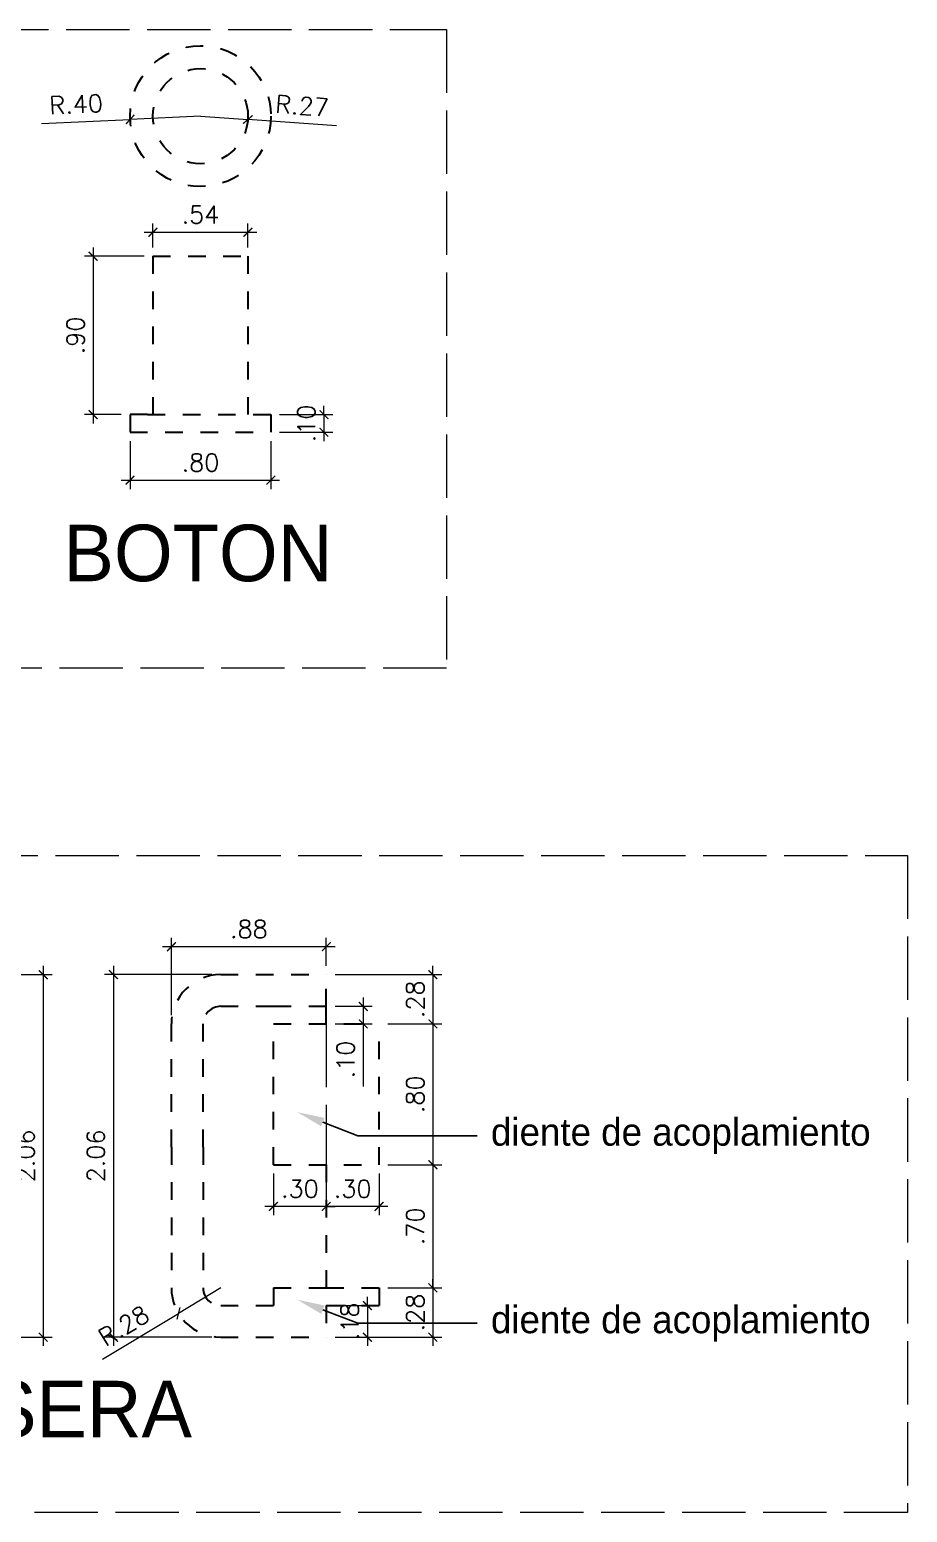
# Model space of a CAD drawing. Header units: millimetres. Extents: x 3117.9 to 3172.3, y 1005.1 to 1030.5.
# Drawn here: x 3137.95 to 3142.94, y 1006.62 to 1015.04 of the extents above; entities that cross this region are included whole.
import ezdxf
from ezdxf import colors
from ezdxf.entities.mleader import LeaderData, LeaderLine
from ezdxf.math import Vec2, Vec3

# ---------------------------------------------------------------- set-up
doc = ezdxf.new("R2010")
doc.units = ezdxf.units.MM
doc.linetypes.add('ACAD_ISO02W100', pattern=[15, 12, -3])
doc.linetypes.add('ACAD_ISO03W100', pattern=[30, 12, -18])
for name, color, linetype, lineweight in [('bloque', 2, 'Continuous', 25), ('corte', 1, 'Continuous', 30), ('MU-COTAS', 6, 'Continuous', 9), ('rayado', 130, 'ACAD_ISO03W100', 9)]:
    doc.layers.add(name, color=color, linetype=linetype, lineweight=lineweight)
doc.layers.add('MU-CascoExistente', color=200, linetype='Continuous')
doc.styles.get("Standard").update_dxf_attribs({"font": 'MOD20.TTF'})
doc.styles.add('T-COTA 1 en 50', font='romans.shx')
doc.dimstyles.new('cota exterior esc 1 en 50', dxfattribs={"dimtxt": 0.1, "dimasz": 0.05, "dimexe": 0.05, "dimexo": 0.05, "dimgap": 0.05, "dimtad": 1, "dimzin": 4, "dimdsep": 46, "dimtxsty": 'T-COTA 1 en 50', "dimblk": 'ARCHTICK', "dimcen": 2.5, "dimdle": 0.05, "dimclrd": 256, "dimclre": 256, "dimclrt": 240, "dimaunit": 1, "dimazin": 0, "dimtfac": 1, "dimtix": 1, "dimtmove": 0, "dimatfit": 3, "dimfxl": 1, "dimtolj": 1, "dimlwd": -1, "dimlwe": -1, "dimarcsym": 0})

# ---------------------------------------------------------------- blocks, each defined once
blk = doc.blocks.new('_ArchTick')
at = {"layer": 'MU-CascoExistente', "color": 0, "const_width": 0.15}
blk.add_lwpolyline([(-0.5, -0.5), (0.5, 0.5)], dxfattribs=at)
blk = doc.blocks.new('*D62')
at = {"layer": 'Defpoints', "color": 0, "ltscale": 0.002, "transparency": 16777216}
for p in [(3138.5218, 1012.7556), (3139.3218, 1012.7556), (3139.3218, 1012.4829)]:
    blk.add_point(p, dxfattribs=at)
at = {"layer": 'MU-COTAS', "ltscale": 0.002, "transparency": 16777216}
for p, q in [((3138.5218, 1012.7056), (3138.5218, 1012.4329)), ((3139.3218, 1012.7056), (3139.3218, 1012.4329)), ((3138.4718, 1012.4829), (3139.3718, 1012.4829))]:
    blk.add_line(p, q, dxfattribs=at)
at = {"layer": 'MU-COTAS', "ltscale": 0.002, "transparency": 16777216, "xscale": 0.05, "yscale": 0.05, "zscale": 0.05, "rotation": 180}
blk.add_blockref('_ArchTick', (3138.5218, 1012.4829), dxfattribs=at)
at = {"layer": 'MU-COTAS', "ltscale": 0.002, "transparency": 16777216, "xscale": 0.05, "yscale": 0.05, "zscale": 0.05}
blk.add_blockref('_ArchTick', (3139.3218, 1012.4829), dxfattribs=at)
at = {"layer": 'MU-COTAS', "color": 240, "ltscale": 0.002, "transparency": 16777216, "insert": (3138.9218, 1012.5829), "char_height": 0.1, "attachment_point": 5, "style": 'T-COTA 1 en 50'}
blk.add_mtext('\\A1;.80', dxfattribs=at)
blk = doc.blocks.new('*D63')
at = {"layer": 'Defpoints', "color": 0, "ltscale": 0.002, "transparency": 16777216}
for p in [(3139.3218, 1012.8556), (3139.3218, 1012.7556), (3139.6236, 1012.7556)]:
    blk.add_point(p, dxfattribs=at)
at = {"layer": 'MU-COTAS', "ltscale": 0.002, "transparency": 16777216}
for p, q in [((3139.6236, 1012.8556), (3139.6236, 1012.9056)), ((3139.3718, 1012.8556), (3139.6736, 1012.8556)), ((3139.6236, 1012.8556), (3139.6236, 1012.7556)), ((3139.3718, 1012.7556), (3139.6736, 1012.7556)), ((3139.6236, 1012.7556), (3139.6236, 1012.7056))]:
    blk.add_line(p, q, dxfattribs=at)
at = {"layer": 'MU-COTAS', "ltscale": 0.002, "transparency": 16777216, "xscale": 0.05, "yscale": 0.05, "zscale": 0.05}
for p, rotation in [((3139.6236, 1012.8556), 270), ((3139.6236, 1012.7556), 90)]:
    blk.add_blockref('_ArchTick', p, dxfattribs=dict(at, rotation=rotation))
at = {"layer": 'MU-COTAS', "color": 240, "ltscale": 0.002, "transparency": 16777216, "insert": (3139.5236, 1012.8056), "char_height": 0.1, "attachment_point": 5, "rotation": 90, "style": 'T-COTA 1 en 50'}
blk.add_mtext('\\A1;.10', dxfattribs=at)
blk = doc.blocks.new('*D64')
at = {"layer": 'Defpoints', "color": 0, "ltscale": 0.002, "transparency": 16777216}
for p in [(3138.6518, 1013.7556), (3138.3121, 1012.8556), (3138.5218, 1012.8556)]:
    blk.add_point(p, dxfattribs=at)
at = {"layer": 'MU-COTAS', "ltscale": 0.002, "transparency": 16777216}
for p, q in [((3138.6018, 1013.7556), (3138.2621, 1013.7556)), ((3138.3121, 1013.8056), (3138.3121, 1012.8056)), ((3138.4718, 1012.8556), (3138.2621, 1012.8556))]:
    blk.add_line(p, q, dxfattribs=at)
at = {"layer": 'MU-COTAS', "ltscale": 0.002, "transparency": 16777216, "xscale": 0.05, "yscale": 0.05, "zscale": 0.05}
for p, rotation in [((3138.3121, 1013.7556), 90), ((3138.3121, 1012.8556), 270)]:
    blk.add_blockref('_ArchTick', p, dxfattribs=dict(at, rotation=rotation))
at = {"layer": 'MU-COTAS', "color": 240, "ltscale": 0.002, "transparency": 16777216, "insert": (3138.2121, 1013.3056), "char_height": 0.1, "attachment_point": 5, "rotation": 90, "style": 'T-COTA 1 en 50'}
blk.add_mtext('\\A1;.90', dxfattribs=at)
blk = doc.blocks.new('*D65')
at = {"layer": 'Defpoints', "color": 0, "ltscale": 0.002, "transparency": 16777216}
for p in [(3138.5222, 1014.5329), (3138.9218, 1014.5515)]:
    blk.add_point(p, dxfattribs=at)
at = {"layer": 'MU-COTAS', "ltscale": 0.002, "transparency": 16777216}
for p in [(3138.018, 1014.5096), (3138.9218, 1014.5515)]:
    blk.add_line(p, (3138.5222, 1014.5329), dxfattribs=at)
at = {"layer": 'MU-COTAS', "ltscale": 0.002, "transparency": 16777216, "xscale": 0.05, "yscale": 0.05, "zscale": 0.05, "rotation": 2.654671624385907}
blk.add_blockref('_ArchTick', (3138.5222, 1014.5329), dxfattribs=at)
at = {"layer": 'MU-COTAS', "color": 240, "ltscale": 0.002, "transparency": 16777216, "insert": (3138.2155, 1014.6188), "char_height": 0.1, "attachment_point": 5, "rotation": 2.65467, "style": 'T-COTA 1 en 50'}
blk.add_mtext('\\A1;R.40', dxfattribs=at)
blk = doc.blocks.new('*D84')
at = {"layer": 'Defpoints', "color": 0, "ltscale": 0.002, "transparency": 16777216}
for p in [(3137.5548, 1009.6733), (3137.5548, 1007.6133), (3138.0286, 1007.6133)]:
    blk.add_point(p, dxfattribs=at)
at = {"layer": 'MU-COTAS', "ltscale": 0.002, "transparency": 16777216}
for p, q in [((3138.0286, 1009.7233), (3138.0286, 1007.5633)), ((3137.6048, 1009.6733), (3138.0786, 1009.6733)), ((3137.6048, 1007.6133), (3138.0786, 1007.6133))]:
    blk.add_line(p, q, dxfattribs=at)
at = {"layer": 'MU-COTAS', "ltscale": 0.002, "transparency": 16777216, "xscale": 0.05, "yscale": 0.05, "zscale": 0.05}
for p, rotation in [((3138.0286, 1009.6733), 90), ((3138.0286, 1007.6133), 270)]:
    blk.add_blockref('_ArchTick', p, dxfattribs=dict(at, rotation=rotation))
at = {"layer": 'MU-COTAS', "color": 240, "ltscale": 0.002, "transparency": 16777216, "insert": (3137.9286, 1008.6433), "char_height": 0.1, "attachment_point": 5, "rotation": 90, "style": 'T-COTA 1 en 50'}
blk.add_mtext('\\A1;2.06', dxfattribs=at)
blk = doc.blocks.new('*D90')
at = {"layer": 'Defpoints', "color": 0, "ltscale": 0.002, "transparency": 16777216}
for p in [(3139.0368, 1009.6733), (3138.4273, 1007.6133), (3139.0368, 1007.6133)]:
    blk.add_point(p, dxfattribs=at)
at = {"layer": 'MU-COTAS', "ltscale": 0.002, "transparency": 16777216}
for p, q in [((3138.4273, 1009.7233), (3138.4273, 1007.5633)), ((3138.9868, 1009.6733), (3138.3773, 1009.6733)), ((3138.9868, 1007.6133), (3138.3773, 1007.6133))]:
    blk.add_line(p, q, dxfattribs=at)
at = {"layer": 'MU-COTAS', "ltscale": 0.002, "transparency": 16777216, "xscale": 0.05, "yscale": 0.05, "zscale": 0.05}
for p, rotation in [((3138.4273, 1009.6733), 90), ((3138.4273, 1007.6133), 270)]:
    blk.add_blockref('_ArchTick', p, dxfattribs=dict(at, rotation=rotation))
at = {"layer": 'MU-COTAS', "color": 240, "ltscale": 0.002, "transparency": 16777216, "insert": (3138.3273, 1008.6433), "char_height": 0.1, "attachment_point": 5, "rotation": 90, "style": 'T-COTA 1 en 50'}
blk.add_mtext('\\A1;2.06', dxfattribs=at)
blk = doc.blocks.new('*D91')
at = {"layer": 'Defpoints', "color": 0, "ltscale": 0.002, "transparency": 16777216}
for p in [(3138.7568, 1009.8323), (3139.6368, 1009.6733), (3138.7568, 1009.3933)]:
    blk.add_point(p, dxfattribs=at)
at = {"layer": 'MU-COTAS', "ltscale": 0.002, "transparency": 16777216}
for p, q in [((3138.7568, 1009.4433), (3138.7568, 1009.8823)), ((3139.6368, 1009.7233), (3139.6368, 1009.8823)), ((3139.6868, 1009.8323), (3138.7068, 1009.8323))]:
    blk.add_line(p, q, dxfattribs=at)
at = {"layer": 'MU-COTAS', "ltscale": 0.002, "transparency": 16777216, "xscale": 0.05, "yscale": 0.05, "zscale": 0.05, "rotation": 180}
blk.add_blockref('_ArchTick', (3138.7568, 1009.8323), dxfattribs=at)
at = {"layer": 'MU-COTAS', "ltscale": 0.002, "transparency": 16777216, "xscale": 0.05, "yscale": 0.05, "zscale": 0.05}
blk.add_blockref('_ArchTick', (3139.6368, 1009.8323), dxfattribs=at)
at = {"layer": 'MU-COTAS', "color": 240, "ltscale": 0.002, "transparency": 16777216, "insert": (3139.1968, 1009.9323), "char_height": 0.1, "attachment_point": 5, "style": 'T-COTA 1 en 50'}
blk.add_mtext('\\A1;.88', dxfattribs=at)
blk = doc.blocks.new('*D92')
at = {"layer": 'Defpoints', "color": 0, "ltscale": 0.002, "transparency": 16777216}
for p in [(3139.9368, 1009.3933), (3139.9368, 1008.5933), (3140.2425, 1008.5933)]:
    blk.add_point(p, dxfattribs=at)
at = {"layer": 'MU-COTAS', "ltscale": 0.002, "transparency": 16777216}
for p, q in [((3140.2425, 1009.4433), (3140.2425, 1008.5433)), ((3139.9868, 1009.3933), (3140.2925, 1009.3933)), ((3139.9868, 1008.5933), (3140.2925, 1008.5933))]:
    blk.add_line(p, q, dxfattribs=at)
at = {"layer": 'MU-COTAS', "ltscale": 0.002, "transparency": 16777216, "xscale": 0.05, "yscale": 0.05, "zscale": 0.05}
for p, rotation in [((3140.2425, 1009.3933), 90), ((3140.2425, 1008.5933), 270)]:
    blk.add_blockref('_ArchTick', p, dxfattribs=dict(at, rotation=rotation))
at = {"layer": 'MU-COTAS', "color": 240, "ltscale": 0.002, "transparency": 16777216, "insert": (3140.1425, 1008.9933), "char_height": 0.1, "attachment_point": 5, "rotation": 90, "style": 'T-COTA 1 en 50'}
blk.add_mtext('\\A1;.80', dxfattribs=at)
blk = doc.blocks.new('*D21')
at = {"layer": 'Defpoints', "color": 0, "ltscale": 0.002, "transparency": 16777216}
for p in [(3139.6368, 1009.6733), (3139.9368, 1009.3933), (3140.2425, 1009.3933)]:
    blk.add_point(p, dxfattribs=at)
at = {"layer": 'MU-COTAS', "ltscale": 0.002, "transparency": 16777216}
for p, q in [((3140.2425, 1009.6733), (3140.2425, 1009.7233)), ((3139.6868, 1009.6733), (3140.2925, 1009.6733)), ((3140.2425, 1009.6733), (3140.2425, 1009.3933)), ((3139.9868, 1009.3933), (3140.2925, 1009.3933)), ((3140.2425, 1009.3933), (3140.2425, 1009.3433))]:
    blk.add_line(p, q, dxfattribs=at)
at = {"layer": 'MU-COTAS', "ltscale": 0.002, "transparency": 16777216, "xscale": 0.05, "yscale": 0.05, "zscale": 0.05}
for p, rotation in [((3140.2425, 1009.6733), 270), ((3140.2425, 1009.3933), 90)]:
    blk.add_blockref('_ArchTick', p, dxfattribs=dict(at, rotation=rotation))
at = {"layer": 'MU-COTAS', "color": 240, "ltscale": 0.002, "transparency": 16777216, "insert": (3140.1425, 1009.5333), "char_height": 0.1, "attachment_point": 5, "rotation": 90, "style": 'T-COTA 1 en 50'}
blk.add_mtext('\\A1;.28', dxfattribs=at)
blk = doc.blocks.new('*D93')
at = {"layer": 'Defpoints', "color": 0, "ltscale": 0.002, "transparency": 16777216}
for p in [(3139.9368, 1008.5933), (3139.9368, 1007.8933), (3140.2425, 1007.8933)]:
    blk.add_point(p, dxfattribs=at)
at = {"layer": 'MU-COTAS', "ltscale": 0.002, "transparency": 16777216}
for p, q in [((3139.9868, 1008.5933), (3140.2925, 1008.5933)), ((3140.2425, 1008.6433), (3140.2425, 1007.8433)), ((3139.9868, 1007.8933), (3140.2925, 1007.8933))]:
    blk.add_line(p, q, dxfattribs=at)
at = {"layer": 'MU-COTAS', "ltscale": 0.002, "transparency": 16777216, "xscale": 0.05, "yscale": 0.05, "zscale": 0.05}
for p, rotation in [((3140.2425, 1008.5933), 90), ((3140.2425, 1007.8933), 270)]:
    blk.add_blockref('_ArchTick', p, dxfattribs=dict(at, rotation=rotation))
at = {"layer": 'MU-COTAS', "color": 240, "ltscale": 0.002, "transparency": 16777216, "insert": (3140.1425, 1008.2433), "char_height": 0.1, "attachment_point": 5, "rotation": 90, "style": 'T-COTA 1 en 50'}
blk.add_mtext('\\A1;.70', dxfattribs=at)
blk = doc.blocks.new('*D94')
at = {"layer": 'Defpoints', "color": 0, "ltscale": 0.002, "transparency": 16777216}
for p in [(3139.9368, 1007.8933), (3139.6368, 1007.6133), (3140.2425, 1007.6133)]:
    blk.add_point(p, dxfattribs=at)
at = {"layer": 'MU-COTAS', "ltscale": 0.002, "transparency": 16777216}
for p, q in [((3140.2425, 1007.8933), (3140.2425, 1007.9433)), ((3139.9868, 1007.8933), (3140.2925, 1007.8933)), ((3140.2425, 1007.8933), (3140.2425, 1007.6133)), ((3139.6868, 1007.6133), (3140.2925, 1007.6133)), ((3140.2425, 1007.6133), (3140.2425, 1007.5633))]:
    blk.add_line(p, q, dxfattribs=at)
at = {"layer": 'MU-COTAS', "ltscale": 0.002, "transparency": 16777216, "xscale": 0.05, "yscale": 0.05, "zscale": 0.05}
for p, rotation in [((3140.2425, 1007.8933), 270), ((3140.2425, 1007.6133), 90)]:
    blk.add_blockref('_ArchTick', p, dxfattribs=dict(at, rotation=rotation))
at = {"layer": 'MU-COTAS', "color": 240, "ltscale": 0.002, "transparency": 16777216, "insert": (3140.1425, 1007.7533), "char_height": 0.1, "attachment_point": 5, "rotation": 90, "style": 'T-COTA 1 en 50'}
blk.add_mtext('\\A1;.28', dxfattribs=at)
blk = doc.blocks.new('*D95')
at = {"layer": 'Defpoints', "color": 0, "ltscale": 0.002, "transparency": 16777216}
for p in [(3139.6368, 1008.5933), (3139.9368, 1008.5933), (3139.6368, 1008.3563)]:
    blk.add_point(p, dxfattribs=at)
at = {"layer": 'MU-COTAS', "ltscale": 0.002, "transparency": 16777216}
for p, q in [((3139.6368, 1008.5433), (3139.6368, 1008.3063)), ((3139.9368, 1008.5433), (3139.9368, 1008.3063)), ((3139.9868, 1008.3563), (3139.5868, 1008.3563))]:
    blk.add_line(p, q, dxfattribs=at)
at = {"layer": 'MU-COTAS', "ltscale": 0.002, "transparency": 16777216, "xscale": 0.05, "yscale": 0.05, "zscale": 0.05, "rotation": 180}
blk.add_blockref('_ArchTick', (3139.6368, 1008.3563), dxfattribs=at)
at = {"layer": 'MU-COTAS', "ltscale": 0.002, "transparency": 16777216, "xscale": 0.05, "yscale": 0.05, "zscale": 0.05}
blk.add_blockref('_ArchTick', (3139.9368, 1008.3563), dxfattribs=at)
at = {"layer": 'MU-COTAS', "color": 240, "ltscale": 0.002, "transparency": 16777216, "insert": (3139.7868, 1008.4563), "char_height": 0.1, "attachment_point": 5, "style": 'T-COTA 1 en 50'}
blk.add_mtext('\\A1;.30', dxfattribs=at)
blk = doc.blocks.new('*D96')
at = {"layer": 'Defpoints', "color": 0, "ltscale": 0.002, "transparency": 16777216}
for p in [(3139.3368, 1008.5933), (3139.6368, 1008.5933), (3139.3368, 1008.3563)]:
    blk.add_point(p, dxfattribs=at)
at = {"layer": 'MU-COTAS', "ltscale": 0.002, "transparency": 16777216}
for p, q in [((3139.3368, 1008.5433), (3139.3368, 1008.3063)), ((3139.6368, 1008.5433), (3139.6368, 1008.3063)), ((3139.3368, 1008.3563), (3139.2868, 1008.3563)), ((3139.6368, 1008.3563), (3139.3368, 1008.3563)), ((3139.6368, 1008.3563), (3139.6868, 1008.3563))]:
    blk.add_line(p, q, dxfattribs=at)
at = {"layer": 'MU-COTAS', "ltscale": 0.002, "transparency": 16777216, "xscale": 0.05, "yscale": 0.05, "zscale": 0.05}
blk.add_blockref('_ArchTick', (3139.3368, 1008.3563), dxfattribs=at)
at = {"layer": 'MU-COTAS', "ltscale": 0.002, "transparency": 16777216, "xscale": 0.05, "yscale": 0.05, "zscale": 0.05, "rotation": 180}
blk.add_blockref('_ArchTick', (3139.6368, 1008.3563), dxfattribs=at)
at = {"layer": 'MU-COTAS', "color": 240, "ltscale": 0.002, "transparency": 16777216, "insert": (3139.4868, 1008.4563), "char_height": 0.1, "attachment_point": 5, "style": 'T-COTA 1 en 50'}
blk.add_mtext('\\A1;.30', dxfattribs=at)
blk = doc.blocks.new('*D184')
at = {"layer": 'Defpoints', "color": 0, "ltscale": 0.002, "transparency": 16777216}
for p in [(3138.9218, 1014.5515), (3139.1911, 1014.5324)]:
    blk.add_point(p, dxfattribs=at)
at = {"layer": 'MU-COTAS', "ltscale": 0.002, "transparency": 16777216}
for p in [(3138.9218, 1014.5515), (3139.6946, 1014.4967)]:
    blk.add_line(p, (3139.1911, 1014.5324), dxfattribs=at)
at = {"layer": 'MU-COTAS', "ltscale": 0.002, "transparency": 16777216, "xscale": 0.05, "yscale": 0.05, "zscale": 0.05, "rotation": 175.9440917500432}
blk.add_blockref('_ArchTick', (3139.1911, 1014.5324), dxfattribs=at)
at = {"layer": 'MU-COTAS', "color": 240, "ltscale": 0.002, "transparency": 16777216, "insert": (3139.4998, 1014.6107), "char_height": 0.1, "attachment_point": 5, "rotation": 355.94409, "style": 'T-COTA 1 en 50'}
blk.add_mtext('\\A1;R.27', dxfattribs=at)
blk = doc.blocks.new('*D185')
at = {"layer": 'Defpoints', "color": 0, "ltscale": 0.002, "transparency": 16777216}
for p in [(3139.1918, 1013.8922), (3138.6518, 1013.7556), (3139.1918, 1013.7556)]:
    blk.add_point(p, dxfattribs=at)
at = {"layer": 'MU-COTAS', "ltscale": 0.002, "transparency": 16777216}
for p, q in [((3138.6518, 1013.8056), (3138.6518, 1013.9422)), ((3139.1918, 1013.8056), (3139.1918, 1013.9422)), ((3138.6018, 1013.8922), (3139.2418, 1013.8922))]:
    blk.add_line(p, q, dxfattribs=at)
at = {"layer": 'MU-COTAS', "ltscale": 0.002, "transparency": 16777216, "xscale": 0.05, "yscale": 0.05, "zscale": 0.05, "rotation": 180}
blk.add_blockref('_ArchTick', (3138.6518, 1013.8922), dxfattribs=at)
at = {"layer": 'MU-COTAS', "ltscale": 0.002, "transparency": 16777216, "xscale": 0.05, "yscale": 0.05, "zscale": 0.05}
blk.add_blockref('_ArchTick', (3139.1918, 1013.8922), dxfattribs=at)
at = {"layer": 'MU-COTAS', "color": 240, "ltscale": 0.002, "transparency": 16777216, "insert": (3138.9218, 1013.9922), "char_height": 0.1, "attachment_point": 5, "style": 'T-COTA 1 en 50'}
blk.add_mtext('\\A1;.54', dxfattribs=at)
blk = doc.blocks.new('*D197')
at = {"layer": 'Defpoints', "color": 0, "ltscale": 0.002, "transparency": 16777216}
for p in [(3139.0368, 1007.8933), (3138.7971, 1007.7486)]:
    blk.add_point(p, dxfattribs=at)
at = {"layer": 'MU-COTAS', "ltscale": 0.002, "transparency": 16777216}
for p in [(3139.0368, 1007.8933), (3138.3649, 1007.4878)]:
    blk.add_line(p, (3138.7971, 1007.7486), dxfattribs=at)
at = {"layer": 'MU-COTAS', "ltscale": 0.002, "transparency": 16777216, "xscale": 0.05, "yscale": 0.05, "zscale": 0.05, "rotation": 31.11303143072585}
blk.add_blockref('_ArchTick', (3138.7971, 1007.7486), dxfattribs=at)
at = {"layer": 'MU-COTAS', "color": 240, "ltscale": 0.002, "transparency": 16777216, "insert": (3138.4865, 1007.678), "char_height": 0.1, "attachment_point": 5, "rotation": 31.11303, "style": 'T-COTA 1 en 50'}
blk.add_mtext('\\A1;R.28', dxfattribs=at)
blk = doc.blocks.new('*D198')
at = {"layer": 'Defpoints', "color": 0, "ltscale": 0.002, "transparency": 16777216}
for p in [(3139.6368, 1009.4933), (3139.6368, 1009.3933), (3139.8467, 1009.3933)]:
    blk.add_point(p, dxfattribs=at)
at = {"layer": 'MU-COTAS', "ltscale": 0.002, "transparency": 16777216}
for p, q in [((3139.8467, 1009.5433), (3139.8467, 1009.3933)), ((3139.6868, 1009.4933), (3139.8967, 1009.4933)), ((3139.6868, 1009.3933), (3139.8967, 1009.3933)), ((3139.8467, 1009.3933), (3139.8467, 1009.0385))]:
    blk.add_line(p, q, dxfattribs=at)
at = {"layer": 'MU-COTAS', "ltscale": 0.002, "transparency": 16777216, "xscale": 0.05, "yscale": 0.05, "zscale": 0.05}
for p, rotation in [((3139.8467, 1009.4933), 90), ((3139.8467, 1009.3933), 270)]:
    blk.add_blockref('_ArchTick', p, dxfattribs=dict(at, rotation=rotation))
at = {"layer": 'MU-COTAS', "color": 240, "ltscale": 0.002, "transparency": 16777216, "insert": (3139.7467, 1009.1909), "char_height": 0.1, "attachment_point": 5, "rotation": 90, "style": 'T-COTA 1 en 50'}
blk.add_mtext('\\A1;.10', dxfattribs=at)
blk = doc.blocks.new('*D199')
at = {"layer": 'Defpoints', "color": 0, "ltscale": 0.002, "transparency": 16777216}
for p in [(3139.6368, 1007.7933), (3139.6368, 1007.6133), (3139.8704, 1007.6133)]:
    blk.add_point(p, dxfattribs=at)
at = {"layer": 'MU-COTAS', "ltscale": 0.002, "transparency": 16777216}
for p, q in [((3139.8704, 1007.7933), (3139.8704, 1007.8433)), ((3139.6868, 1007.7933), (3139.9204, 1007.7933)), ((3139.8704, 1007.7933), (3139.8704, 1007.6133)), ((3139.6868, 1007.6133), (3139.9204, 1007.6133)), ((3139.8704, 1007.6133), (3139.8704, 1007.5633))]:
    blk.add_line(p, q, dxfattribs=at)
at = {"layer": 'MU-COTAS', "ltscale": 0.002, "transparency": 16777216, "xscale": 0.05, "yscale": 0.05, "zscale": 0.05}
for p, rotation in [((3139.8704, 1007.7933), 270), ((3139.8704, 1007.6133), 90)]:
    blk.add_blockref('_ArchTick', p, dxfattribs=dict(at, rotation=rotation))
at = {"layer": 'MU-COTAS', "color": 240, "ltscale": 0.002, "transparency": 16777216, "insert": (3139.7704, 1007.7033), "char_height": 0.1, "attachment_point": 5, "rotation": 90, "style": 'T-COTA 1 en 50'}
blk.add_mtext('\\A1;.18', dxfattribs=at)

msp = doc.modelspace()

# ---------------------------------------------------------------- linework, layer by layer
at = {"layer": 'corte', "linetype": 'ACAD_ISO02W100', "ltscale": 1e-07}
for p, q in [((3138.6518, 1013.7556), (3138.6518, 1012.8556)), ((3138.6518, 1013.7556), (3139.1918, 1013.7556)), ((3139.1918, 1013.7556), (3139.1918, 1012.8556)), ((3138.5218, 1012.8556), (3138.5218, 1012.7556)), ((3138.6218, 1012.8556), (3138.5218, 1012.8556)), ((3138.6218, 1012.8556), (3139.2218, 1012.8556)), ((3139.2218, 1012.8556), (3139.3218, 1012.8556)), ((3139.3218, 1012.8556), (3139.3218, 1012.7556)), ((3138.5218, 1012.7556), (3139.3218, 1012.7556)), ((3139.0368, 1009.6733), (3139.6368, 1009.6733)), ((3139.6368, 1009.4933), (3139.6368, 1009.6733)), ((3139.0368, 1009.4933), (3139.3368, 1009.4933)), ((3139.3368, 1009.4933), (3139.6368, 1009.4933)), ((3139.6368, 1009.3933), (3139.6368, 1009.4933)), ((3138.7568, 1008.6933), (3138.7568, 1009.3933)), ((3138.9368, 1008.6933), (3138.9368, 1009.3933)), ((3139.3368, 1009.3933), (3139.9368, 1009.3933)), ((3139.3368, 1008.5933), (3139.3368, 1009.3933)), ((3139.9368, 1008.5933), (3139.9368, 1009.3933)), ((3138.7568, 1008.6933), (3138.7568, 1007.8933)), ((3138.9368, 1008.6933), (3138.9368, 1007.8933)), ((3139.3368, 1008.5933), (3139.9368, 1008.5933)), ((3139.6368, 1008.5933), (3139.6368, 1007.8933)), ((3139.3368, 1007.8933), (3139.3368, 1007.7933)), ((3139.3368, 1007.8933), (3139.6368, 1007.8933)), ((3139.6368, 1007.8933), (3139.9368, 1007.8933)), ((3139.9368, 1007.8933), (3139.9368, 1007.7933)), ((3139.0368, 1007.7933), (3139.3368, 1007.7933)), ((3139.6368, 1007.7933), (3139.6368, 1007.6133)), ((3139.6368, 1007.7933), (3139.9368, 1007.7933)), ((3139.0368, 1007.6133), (3139.6368, 1007.6133))]:
    msp.add_line(p, q, dxfattribs=at)
for radius in [0.4, 0.27]:
    msp.add_circle((3138.9218, 1014.5515), radius, dxfattribs=at)
for centre, radius, start, end in [((3139.0368, 1009.3933), 0.28, 90, 180), ((3139.0368, 1009.3933), 0.1, 90, 180), ((3139.0368, 1007.8933), 0.28, 180, 270), ((3139.0368, 1007.8933), 0.1, 180, 270)]:
    msp.add_arc(centre, radius, start, end, dxfattribs=at)
at = {"layer": 'rayado', "linetype": 'ACAD_ISO02W100', "ltscale": 0.03}
msp.add_line((3139.6368, 1009.3933), (3139.6368, 1008.5933), dxfattribs=at)
for points in [[(3137.6985, 1015.0432), (3140.3203, 1015.0432), (3140.3203, 1011.4158), (3137.6985, 1011.4158)], [(3132.578, 1010.3506), (3142.9384, 1010.3506), (3142.9384, 1006.6179), (3132.578, 1006.6179)]]:
    msp.add_lwpolyline(points, close=True, dxfattribs=at)

# ---------------------------------------------------------------- texts
at = {"layer": 'corte', "linetype": 'ACAD_ISO02W100', "ltscale": 1e-07}
for s, height, p in [('BOTON', 0.32127, (3138.1437, 1011.9089)), ('TAPA TRASERA', 0.321271, (3135.6032, 1007.044))]:
    msp.add_text(s, height=height, dxfattribs=at).set_placement(p)

# ---------------------------------------------------------------- dimensions: what is measured, and where the dimension line sits
at = {"layer": 'MU-COTAS', "ltscale": 0.002}
for center, mpoint, picture, middle in [((3138.9218, 1014.5515), (3138.5222, 1014.5329), '*D65', (3138.2155, 1014.6188)), ((3138.9218, 1014.5515), (3139.1911, 1014.5324), '*D184', (3139.4998, 1014.6107)), ((3139.0368, 1007.8933), (3138.7971, 1007.7486), '*D197', (3138.4865, 1007.678))]:
    dim = msp.add_radius_dim(center=center, mpoint=mpoint, dimstyle='cota exterior esc 1 en 50', dxfattribs=at)
    dim.commit()
    dim.dimension.update_dxf_attribs({"geometry": picture, "text_midpoint": middle})
for base, p1, p2, picture, middle in [((3139.1918, 1013.8922), (3138.6518, 1013.7556), (3139.1918, 1013.7556), '*D185', (3138.9218, 1013.9922)), ((3139.3218, 1012.4829), (3138.5218, 1012.7556), (3139.3218, 1012.7556), '*D62', (3138.9218, 1012.5829)), ((3138.7568, 1009.8323), (3139.6368, 1009.6733), (3138.7568, 1009.3933), '*D91', (3139.1968, 1009.9323)), ((3139.3368, 1008.3563), (3139.6368, 1008.5933), (3139.3368, 1008.5933), '*D96', (3139.4868, 1008.4563))]:
    dim = msp.add_linear_dim(base=base, p1=p1, p2=p2, dimstyle='cota exterior esc 1 en 50', dxfattribs=at)
    dim.commit()
    dim.dimension.update_dxf_attribs({"geometry": picture, "text_midpoint": middle})
for base, p1, p2, picture, middle in [((3138.3121, 1012.8556), (3138.6518, 1013.7556), (3138.5218, 1012.8556), '*D64', (3138.2121, 1013.3056)), ((3139.6236, 1012.7556), (3139.3218, 1012.8556), (3139.3218, 1012.7556), '*D63', (3139.5236, 1012.8056)), ((3138.4273, 1007.6133), (3139.0368, 1009.6733), (3139.0368, 1007.6133), '*D90', (3138.3273, 1008.6433)), ((3140.2425, 1009.3933), (3139.6368, 1009.6733), (3139.9368, 1009.3933), '*D21', (3140.1425, 1009.5333)), ((3140.2425, 1008.5933), (3139.9368, 1009.3933), (3139.9368, 1008.5933), '*D92', (3140.1425, 1008.9933)), ((3140.2425, 1007.8933), (3139.9368, 1008.5933), (3139.9368, 1007.8933), '*D93', (3140.1425, 1008.2433)), ((3140.2425, 1007.6133), (3139.9368, 1007.8933), (3139.6368, 1007.6133), '*D94', (3140.1425, 1007.7533)), ((3139.8704, 1007.6133), (3139.6368, 1007.7933), (3139.6368, 1007.6133), '*D199', (3139.7704, 1007.7033))]:
    dim = msp.add_linear_dim(base=base, p1=p1, p2=p2, angle=90, dimstyle='cota exterior esc 1 en 50', dxfattribs=at)
    dim.commit()
    dim.dimension.update_dxf_attribs({"geometry": picture, "text_midpoint": middle})
for base, p1, p2, picture, middle in [((3138.0286, 1007.6133), (3137.5548, 1009.6733), (3137.5548, 1007.6133), '*D84', (3138.0286, 1008.6433)), ((3139.8467, 1009.3933), (3139.6368, 1009.4933), (3139.6368, 1009.3933), '*D198', (3139.8467, 1009.1909))]:
    dim = msp.add_linear_dim(base=base, p1=p1, p2=p2, angle=90, dimstyle='cota exterior esc 1 en 50', dxfattribs=at)
    dim.commit()
    dim.dimension.update_dxf_attribs({"geometry": picture, "text_midpoint": middle, "dimtype": 160})
dim = msp.add_linear_dim(base=(3139.6368, 1008.3563), p1=(3139.9368, 1008.5933), p2=(3139.6368, 1008.5933), dimstyle='cota exterior esc 1 en 50', dxfattribs=at)
dim.commit()
dim.dimension.update_dxf_attribs({"geometry": '*D95', "text_midpoint": (3139.7868, 1008.3563), "dimtype": 160})

# ---------------------------------------------------------------- leaders
at = {"layer": 'bloque', "linetype": 'ACAD_ISO02W100', "ltscale": 1e-07}
ml = msp.add_multileader_mtext('Standard', dxfattribs=at)
ml.set_content('diente de acoplamiento', color=256)
ml.set_leader_properties()
ml.build(insert=Vec2(0, 0))
ml.multileader.update_dxf_attribs({"arrow_head_size": 0.156})
ctx = ml.context
ctx.base_point, ctx.char_height, ctx.arrow_head_size, ctx.landing_gap_size, ctx.plane_origin = Vec3(3140.4945, 1008.7578), 0.156, 0.156, 0.078, Vec3(3139.0189, 1008.1551)
notes = []
notes.append((ctx, [(1, (1, 1, 0), (3139.8166, 1008.7578), (1, 0), 0.6779, [(0, [(3139.4722, 1008.8919)], 0, [])])]))
ctx.mtext.insert, ctx.mtext.flow_direction = Vec3(3140.5725, 1008.8574), 5
ml = msp.add_multileader_mtext('Standard', dxfattribs=at)
ml.set_content('diente de acoplamiento', color=256)
ml.set_leader_properties()
ml.build(insert=Vec2(0, 0))
ml.multileader.update_dxf_attribs({"arrow_head_size": 0.156})
ctx = ml.context
ctx.base_point, ctx.char_height, ctx.arrow_head_size, ctx.landing_gap_size, ctx.plane_origin = Vec3(3140.4945, 1007.692), 0.156, 0.156, 0.078, Vec3(3139.0189, 1007.0893)
notes.append((ctx, [(1, (1, 1, 0), (3139.8166, 1007.692), (1, 0), 0.6779, [(0, [(3139.4722, 1007.8261)], 0, [])])]))
ctx.mtext.insert, ctx.mtext.flow_direction = Vec3(3140.5725, 1007.7917), 5
for ctx, leaders in notes:
    for number, flags, end, landing, length, lines in leaders:
        leader = LeaderData()
        leader.index, (leader.has_last_leader_line, leader.has_dogleg_vector, leader.attachment_direction) = number, flags
        leader.last_leader_point, leader.dogleg_vector, leader.dogleg_length = Vec3(end), Vec3(landing), length
        for number, points, colour, breaks in lines:
            line = LeaderLine()
            line.index, line.vertices, line.color, line.breaks = number, Vec3.list(points), colors.encode_raw_color(colour), breaks
            leader.lines.append(line)
        ctx.leaders.append(leader)

doc.saveas('drawing.dxf')
